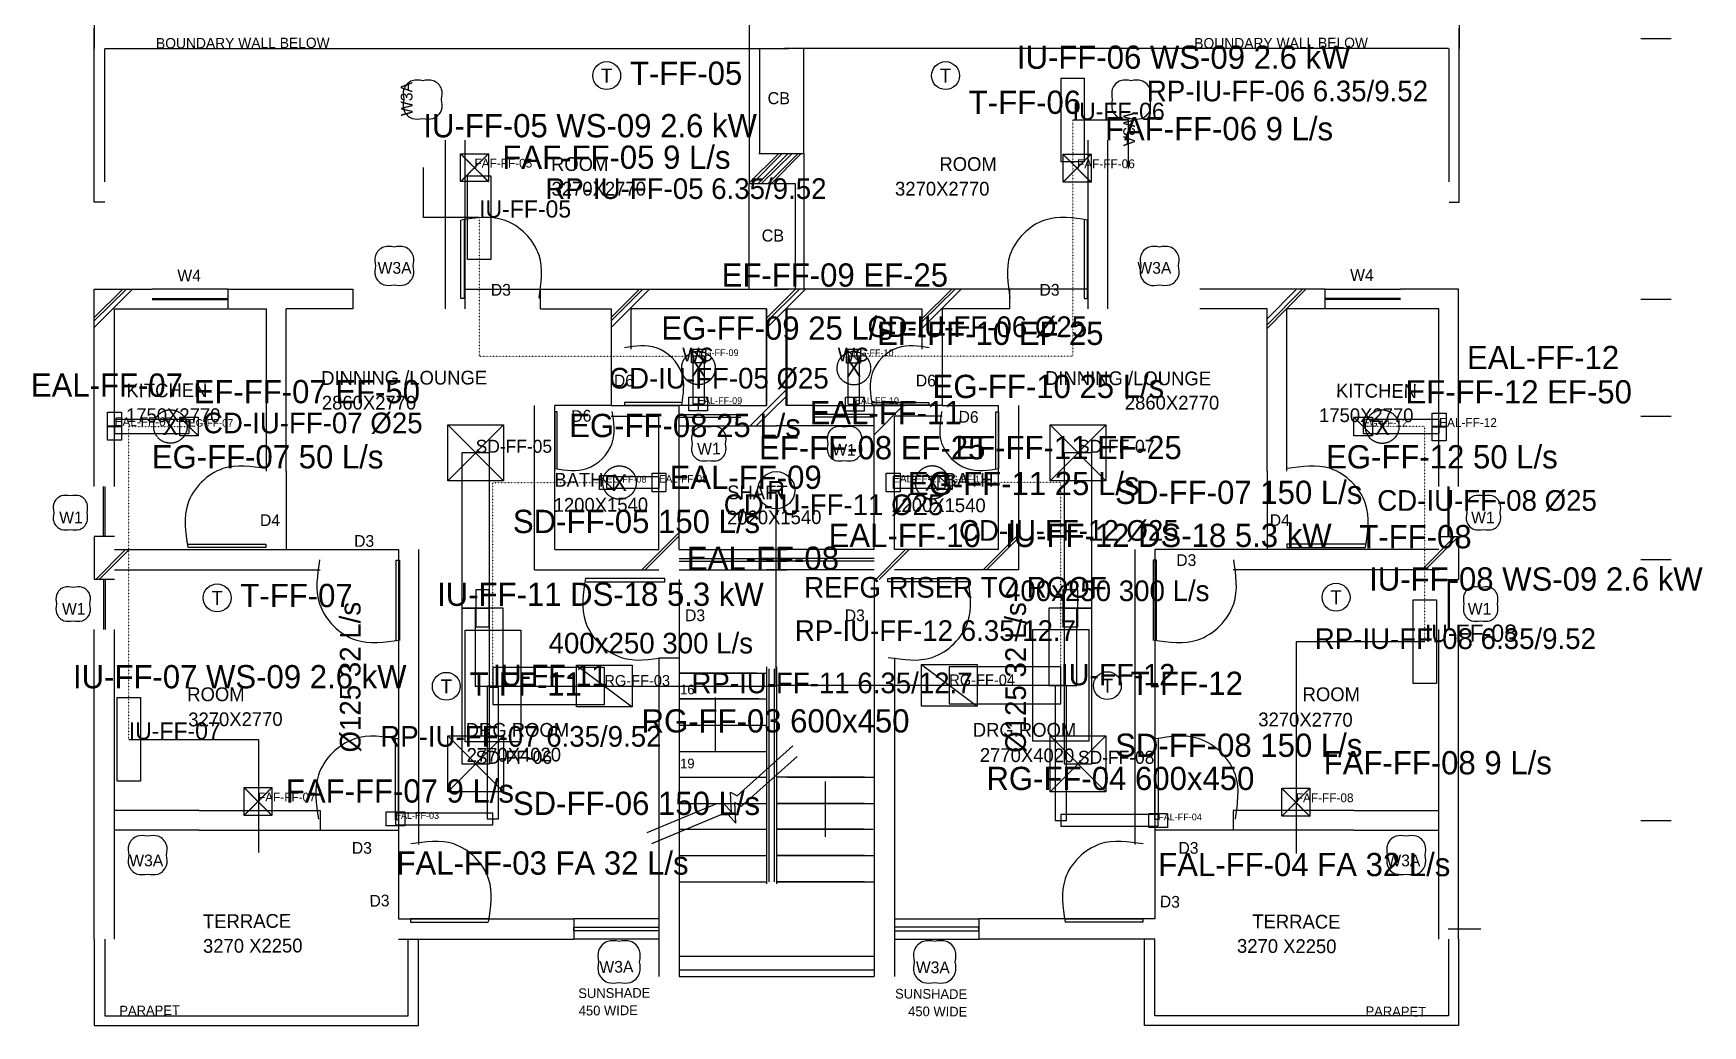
# Model space of a CAD drawing. Header units: millimetres. Extents: x 30 to 55791, y -4580 to 38782.
# Drawn here: x 27845 to 45801, y 11661 to 22332 of the extents above; entities that cross this region are included whole.
import ezdxf
from ezdxf.enums import TextEntityAlignment as Align

# ---------------------------------------------------------------- set-up
doc = ezdxf.new("R2010")
doc.units = ezdxf.units.MM
doc.linetypes.add('DASHED', pattern=[1.524, 1.27, -0.254])
doc.linetypes.add('DOT', pattern=[0.508, 0, -0.508])
for name, color, linetype in [('A-ARCH-REF', 8, 'CONTINUOUS'), ('M-ANNO', 7, 'CONTINUOUS'), ('M-CTRL', 200, 'CONTINUOUS'), ('M-DUCT-EXHS', 6, 'DASHED'), ('M-DUCT-FRSH', 4, 'DASHED'), ('M-DUCT-RETN', 3, 'CONTINUOUS'), ('M-DUCT-SUPP', 5, 'CONTINUOUS'), ('M-EQPM', 1, 'CONTINUOUS'), ('M-PIPE-COND', 140, 'DOT'), ('M-PIPE-REFG', 30, 'CONTINUOUS')]:
    doc.layers.add(name, color=color, linetype=linetype)

msp = doc.modelspace()

# ---------------------------------------------------------------- linework, layer by layer
at = {"layer": 'A-ARCH-REF'}
for p, q in [((28500, 24041), (28500, 22170)), ((43181, 24041), (43181, 22170)), ((35543, 23518), (35543, 22170)), ((28500, 20517), (28500, 22388)), ((43181, 20517), (43181, 22388)), ((45135, 22276), (45464, 22276)), ((28612, 20734), (28612, 22164)), ((32278, 22164), (28612, 22164)), ((32278, 22170), (35967, 22170)), ((32278, 22170), (35543, 22170)), ((35543, 22170), (35543, 20717)), ((35649, 22170), (35967, 22170)), ((35649, 22170), (35967, 22170)), ((35649, 22170), (35967, 22170)), ((35655, 22170), (35655, 21040)), ((39403, 22170), (35926, 22170)), ((36132, 21040), (36132, 22170)), ((39403, 22170), (36273, 22170)), ((39403, 22170), (36273, 22170)), ((39403, 22170), (36273, 22170)), ((43069, 22170), (39403, 22170)), ((43075, 20734), (43075, 22170)), ((32278, 19369), (32278, 21182)), ((32489, 19369), (32489, 21182)), ((35861, 21035), (35543, 20723)), ((35896, 21035), (35579, 20717)), ((35961, 21035), (35643, 20717)), ((35649, 21040), (36132, 21040)), ((36002, 21035), (35679, 20717)), ((36067, 21035), (35749, 20717)), ((36102, 21035), (35785, 20717)), ((36132, 21040), (36132, 19581)), ((39192, 19369), (39192, 21182)), ((39403, 19369), (39403, 21182)), ((35543, 20717), (36038, 20717)), ((35543, 19581), (35543, 20717)), ((36038, 20717), (36038, 19581)), ((28612, 20517), (28500, 20517)), ((43075, 20517), (43181, 20517)), ((32442, 19481), (32442, 20323)), ((32478, 20323), (32478, 19481)), ((39150, 20323), (39150, 19481)), ((39186, 19481), (39186, 20323)), ((28500, 19240), (28847, 19581)), ((28500, 19275), (28806, 19581)), ((28500, 19169), (28912, 19581)), ((28500, 17457), (28500, 19581)), ((28500, 19581), (28718, 19581)), ((28718, 19581), (29124, 19581)), ((29941, 19581), (29124, 19581)), ((29941, 19581), (30565, 19581)), ((29941, 19369), (29941, 19581)), ((30565, 19581), (31283, 19581)), ((31283, 19581), (31283, 19369)), ((32489, 19581), (33301, 19581)), ((33301, 19369), (33301, 19581)), ((33301, 19581), (35967, 19581)), ((34060, 19240), (34402, 19581)), ((34060, 19275), (34366, 19581)), ((34060, 19169), (34472, 19581)), ((35732, 19228), (36085, 19581)), ((35732, 19269), (36044, 19581)), ((35732, 19163), (36149, 19581)), ((38350, 19581), (35820, 19581)), ((37403, 19228), (37762, 19581)), ((37403, 19263), (37726, 19581)), ((37403, 19157), (37826, 19581)), ((38350, 19369), (38350, 19581)), ((39192, 19581), (38350, 19581)), ((41740, 19581), (40392, 19581)), ((41116, 19263), (41434, 19581)), ((41116, 19157), (41534, 19581)), ((41116, 19199), (41498, 19581)), ((41740, 19369), (41740, 19581)), ((41740, 19581), (42552, 19581)), ((42963, 19581), (42552, 19581)), ((43175, 19581), (42963, 19581)), ((43175, 17457), (43175, 19581)), ((29124, 19481), (29941, 19481)), ((29124, 19469), (29941, 19469)), ((32478, 19481), (32442, 19481)), ((39150, 19481), (39186, 19481)), ((42552, 19481), (41740, 19481)), ((42552, 19469), (41740, 19469)), ((45135, 19475), (45464, 19475)), ((28718, 17457), (28718, 19369)), ((28718, 19369), (29124, 19369)), ((29124, 19369), (29941, 19369)), ((29947, 19369), (30353, 19369)), ((30353, 17622), (30353, 19369)), ((30565, 17622), (30565, 19369)), ((31283, 19369), (30565, 19369)), ((33301, 19369), (34060, 19369)), ((34060, 19369), (34060, 18934)), ((35732, 19369), (34272, 19369)), ((34272, 19369), (34272, 18934)), ((35732, 18328), (35732, 19369)), ((35732, 18328), (35732, 19369)), ((35732, 18328), (35732, 19369)), ((35732, 19369), (35732, 18328)), ((35732, 19369), (35732, 18328)), ((35732, 19369), (35732, 18328)), ((35732, 18328), (35732, 19369)), ((35732, 18328), (35732, 19369)), ((35732, 18328), (35732, 19369)), ((35732, 19369), (35732, 18328)), ((35943, 18328), (35943, 19369)), ((35943, 18328), (35943, 19369)), ((35943, 19369), (37403, 19369)), ((35943, 18328), (35943, 19369)), ((35943, 19369), (35943, 18328)), ((35943, 19369), (35943, 18328)), ((35943, 19369), (35943, 18328)), ((35949, 18328), (35949, 19369)), ((35949, 18328), (35949, 19369)), ((35949, 18328), (35949, 19369)), ((35949, 19369), (35949, 18328)), ((37403, 19369), (37403, 18934)), ((38350, 19369), (37621, 19369)), ((37621, 19369), (37621, 18934)), ((41116, 19369), (40392, 19369)), ((41116, 17622), (41116, 19369)), ((41328, 17622), (41328, 19369)), ((41734, 19369), (41328, 19369)), ((42552, 19369), (41740, 19369)), ((42963, 19369), (42552, 19369)), ((42963, 17457), (42963, 19369)), ((34060, 18934), (34060, 18328)), ((37621, 18934), (37621, 18328)), ((35555, 18110), (35949, 18504)), ((33237, 16562), (33237, 18328)), ((33454, 16780), (33454, 18328)), ((34060, 18328), (33454, 18328)), ((34060, 18328), (34790, 18328)), ((34814, 18363), (34202, 18363)), ((34202, 18363), (34202, 18334)), ((34202, 18334), (34814, 18334)), ((34790, 18328), (34455, 18328)), ((34790, 16780), (34790, 18328)), ((35455, 18328), (34790, 18328)), ((35449, 18328), (35732, 18328)), ((35455, 18328), (35732, 18328)), ((35455, 18328), (35732, 18328)), ((35620, 18110), (35949, 18434)), ((36226, 18328), (35943, 18328)), ((36226, 18328), (35943, 18328)), ((36226, 18328), (35949, 18328)), ((36226, 18328), (36891, 18328)), ((36861, 18363), (37479, 18363)), ((37479, 18334), (36861, 18334)), ((36891, 18016), (37203, 18328)), ((36891, 16780), (36891, 18328)), ((37621, 18328), (36891, 18328)), ((36891, 18328), (37220, 18328)), ((37479, 18363), (37479, 18334)), ((37621, 18328), (38227, 18328)), ((38227, 16780), (38227, 18328)), ((38444, 16562), (38444, 18328)), ((33478, 18263), (33454, 18263)), ((33454, 18263), (33454, 17651)), ((33478, 17651), (33478, 18263)), ((34060, 18216), (34572, 18216)), ((34572, 16780), (34572, 18216)), ((34790, 18234), (35455, 18234)), ((34790, 18204), (35455, 18204)), ((36891, 18234), (36226, 18234)), ((36891, 18204), (36226, 18204)), ((37109, 16780), (37109, 18216)), ((37621, 18216), (37109, 18216)), ((38197, 17651), (38197, 18263)), ((38197, 18263), (38227, 18263)), ((38227, 18263), (38227, 17651)), ((45135, 18216), (45464, 18216)), ((34790, 18110), (35455, 18110)), ((35449, 18110), (35838, 18110)), ((35455, 18110), (35838, 18110)), ((36226, 18110), (35838, 18110)), ((36226, 18110), (35843, 18110)), ((36891, 18110), (36226, 18110)), ((30565, 17622), (30565, 16780)), ((41116, 17622), (41116, 16780)), ((28600, 16921), (28600, 17457)), ((28617, 16921), (28617, 17457)), ((43064, 16921), (43064, 17457)), ((43075, 16921), (43075, 17457)), ((28718, 16921), (28500, 16921)), ((28500, 16921), (28500, 16457)), ((34390, 16562), (34790, 16963)), ((34425, 16562), (34790, 16927)), ((38062, 16562), (38444, 16945)), ((38097, 16562), (38444, 16910)), ((42781, 16562), (43134, 16921)), ((42816, 16562), (43175, 16921)), ((42963, 16921), (43175, 16921)), ((43175, 16921), (43175, 16457)), ((28517, 16457), (28835, 16780)), ((28553, 16457), (28876, 16780)), ((28718, 16780), (30930, 16780)), ((29506, 16839), (30347, 16839)), ((30347, 16804), (29506, 16804)), ((30347, 16839), (30347, 16804)), ((30930, 16780), (31771, 16780)), ((31771, 16780), (31771, 13609)), ((31989, 16780), (31989, 13609)), ((33454, 16780), (34572, 16780)), ((34790, 16780), (35949, 16780)), ((36891, 16780), (35732, 16780)), ((36908, 16457), (37226, 16780)), ((36944, 16457), (37267, 16780)), ((38227, 16780), (37109, 16780)), ((39692, 16780), (39692, 13609)), ((39910, 16780), (39910, 13609)), ((40751, 16780), (39910, 16780)), ((42963, 16780), (40751, 16780)), ((42175, 16839), (41328, 16839)), ((41328, 16839), (41328, 16804)), ((41328, 16804), (42175, 16804)), ((28718, 16562), (30930, 16562)), ((31748, 15803), (31748, 16668)), ((31748, 16668), (31783, 16668)), ((31783, 16668), (31783, 15803)), ((33237, 16562), (34572, 16562)), ((34790, 16686), (35949, 16686)), ((34790, 16657), (35949, 16657)), ((34790, 16562), (35949, 16562)), ((36891, 16686), (35732, 16686)), ((36891, 16657), (35732, 16657)), ((36891, 16562), (35732, 16562)), ((38444, 16562), (37109, 16562)), ((39927, 16668), (39892, 16668)), ((39892, 16668), (39892, 15803)), ((39927, 15803), (39927, 16668)), ((42963, 16562), (40751, 16562)), ((45135, 16674), (45464, 16674)), ((28718, 16457), (28500, 16457)), ((28600, 16457), (28600, 15921)), ((28617, 16457), (28617, 15921)), ((34637, 16468), (33784, 16468)), ((33790, 16433), (34637, 16433)), ((34637, 16433), (34637, 16468)), ((34790, 16457), (34790, 15615)), ((36891, 16457), (36891, 15615)), ((37038, 16433), (37038, 16468)), ((37038, 16468), (37891, 16468)), ((37891, 16433), (37038, 16433)), ((42963, 16457), (43175, 16457)), ((43064, 16457), (43064, 15921)), ((43075, 16457), (43075, 15921)), ((28500, 12591), (28500, 15921)), ((28718, 13867), (28718, 15921)), ((42963, 13867), (42963, 15921)), ((43175, 12591), (43175, 15921)), ((34572, 15615), (34790, 15615)), ((34572, 15615), (34572, 12190)), ((34790, 15615), (34790, 12190)), ((34790, 15450), (35732, 15450)), ((35626, 15450), (34790, 15450)), ((35732, 15521), (35732, 13185)), ((35755, 15497), (35755, 13208)), ((35814, 15497), (35814, 13208)), ((35838, 15521), (35838, 13185)), ((36891, 15615), (36891, 12190)), ((37109, 15615), (37109, 12190)), ((37109, 15521), (37109, 12190)), ((34790, 15174), (35732, 15174)), ((35649, 15174), (34790, 15174)), ((35184, 14838), (35184, 15191)), ((31736, 14744), (31736, 13879)), ((31771, 13879), (31771, 14744)), ((34790, 14891), (35732, 14891)), ((35184, 14603), (35184, 14838)), ((39910, 13879), (39910, 14744)), ((39945, 14744), (39945, 13879)), ((34790, 14609), (35732, 14609)), ((35414, 14132), (36014, 14668)), ((35461, 14020), (36061, 14556)), ((34790, 14332), (35732, 14332)), ((36785, 14332), (35838, 14332)), ((35949, 14332), (36891, 14332)), ((36367, 13926), (36367, 14285)), ((34449, 13738), (35196, 14050)), ((34790, 14050), (35732, 14050)), ((35196, 14050), (35273, 14050)), ((35273, 14050), (35355, 13956)), ((35355, 13956), (35343, 14173)), ((35343, 14173), (35414, 14132)), ((35402, 13838), (35390, 14062)), ((35390, 14062), (35461, 14020)), ((35838, 14050), (36891, 14050)), ((36785, 14050), (35838, 14050)), ((28718, 12591), (28718, 13973)), ((29630, 13973), (28718, 13973)), ((29630, 13973), (30930, 13973)), ((30930, 13973), (30930, 13761)), ((31736, 13879), (31771, 13879)), ((34496, 13620), (35243, 13932)), ((35243, 13932), (35320, 13932)), ((35320, 13932), (35402, 13838)), ((36367, 13691), (36367, 13926)), ((39945, 13879), (39910, 13879)), ((42051, 13973), (40751, 13973)), ((40751, 13973), (40751, 13761)), ((42051, 13973), (42963, 13973)), ((42963, 12591), (42963, 13973)), ((45135, 13867), (45464, 13867)), ((29630, 13761), (28718, 13761)), ((29630, 13761), (30930, 13761)), ((30930, 13761), (31771, 13761)), ((31771, 13761), (31771, 12808)), ((34790, 13773), (35732, 13773)), ((36773, 13773), (35838, 13773)), ((35838, 13773), (36879, 13773)), ((39910, 13761), (39910, 12808)), ((40751, 13761), (39910, 13761)), ((42051, 13761), (40751, 13761)), ((42051, 13761), (42963, 13761)), ((34790, 13491), (35732, 13491)), ((36785, 13491), (35838, 13491)), ((35838, 13491), (36891, 13491)), ((34790, 13208), (35732, 13208)), ((36785, 13208), (35838, 13208)), ((35838, 13208), (36891, 13208)), ((31771, 12808), (33660, 12808)), ((32737, 12808), (31901, 12808)), ((31901, 12808), (31901, 12773)), ((31901, 12773), (32737, 12773)), ((34572, 12808), (33660, 12808)), ((33660, 12808), (33660, 12591)), ((37109, 12808), (38015, 12808)), ((39910, 12808), (38015, 12808)), ((38015, 12808), (38015, 12591)), ((38939, 12808), (39780, 12808)), ((39780, 12773), (38939, 12773)), ((39780, 12808), (39780, 12773)), ((28500, 12591), (28500, 11661)), ((28612, 12591), (28612, 11767)), ((31771, 12591), (33660, 12591)), ((31877, 11767), (31877, 12591)), ((31989, 11661), (31989, 12591)), ((33660, 12679), (33660, 12720)), ((33660, 12720), (34572, 12720)), ((34572, 12679), (33660, 12679)), ((34572, 12591), (33660, 12591)), ((38015, 12720), (37103, 12720)), ((37103, 12679), (38015, 12679)), ((37109, 12591), (38015, 12591)), ((38015, 12679), (38015, 12720)), ((39910, 12591), (38015, 12591)), ((39798, 11661), (39798, 12591)), ((39910, 11767), (39910, 12591)), ((43064, 12702), (43417, 12702)), ((43069, 12591), (43069, 11767)), ((43175, 12591), (43175, 11661)), ((34790, 12408), (36891, 12408)), ((34790, 12261), (36891, 12261)), ((34790, 12190), (36891, 12190)), ((28612, 11767), (31877, 11767)), ((43069, 11767), (39910, 11767)), ((28500, 11661), (31989, 11661)), ((43175, 11661), (39798, 11661))]:
    msp.add_line(p, q, dxfattribs=at)
for points in [[(32033, 21823), (31921, 21823), (31830, 21732), (31830, 21620)], [(32236, 21620), (32236, 21732), (32145, 21823), (32033, 21823)], [(39654, 21823), (39541, 21823), (39451, 21732), (39451, 21620)], [(39857, 21620), (39857, 21732), (39766, 21823), (39654, 21823)], [(31830, 21620), (31830, 21508), (31921, 21417), (32033, 21417)], [(32033, 21417), (32145, 21417), (32236, 21508), (32236, 21620)], [(39451, 21620), (39451, 21508), (39541, 21417), (39654, 21417)], [(39654, 21417), (39766, 21417), (39857, 21508), (39857, 21620)], [(33284, 19484), (33284, 19947), (32908, 20323), (32445, 20323)], [(39189, 20323), (38726, 20323), (38350, 19947), (38350, 19484)], [(31727, 20034), (31615, 20034), (31524, 19943), (31524, 19831)], [(31930, 19831), (31930, 19943), (31839, 20034), (31727, 20034)], [(39960, 20034), (39847, 20034), (39757, 19943), (39757, 19831)], [(40163, 19831), (40163, 19943), (40072, 20034), (39960, 20034)], [(31524, 19831), (31524, 19719), (31615, 19628), (31727, 19628)], [(31727, 19628), (31839, 19628), (31930, 19719), (31930, 19831)], [(39757, 19831), (39757, 19719), (39847, 19628), (39960, 19628)], [(39960, 19628), (40072, 19628), (40163, 19719), (40163, 19831)], [(34820, 18337), (34820, 18676), (34544, 18951), (34205, 18951)], [(37482, 18951), (37143, 18951), (36867, 18676), (36867, 18337)], [(33457, 17651), (33797, 17651), (34072, 17926), (34072, 18266)], [(37615, 18266), (37615, 17926), (37890, 17651), (38230, 17651)], [(35111, 18098), (35012, 18098), (34931, 18018), (34931, 17919)], [(35290, 17919), (35290, 18018), (35210, 18098), (35111, 18098)], [(36570, 18098), (36471, 18098), (36391, 18018), (36391, 17919)], [(36750, 17919), (36750, 18018), (36669, 18098), (36570, 18098)], [(34931, 17919), (34931, 17820), (35012, 17739), (35111, 17739)], [(35111, 17739), (35210, 17739), (35290, 17820), (35290, 17919)], [(36391, 17919), (36391, 17820), (36471, 17739), (36570, 17739)], [(36570, 17739), (36669, 17739), (36750, 17820), (36750, 17919)], [(30350, 17651), (29884, 17651), (29506, 17273), (29506, 16807)], [(42175, 16807), (42175, 17273), (41797, 17651), (41331, 17651)], [(28244, 17357), (28145, 17357), (28064, 17276), (28064, 17177)], [(28423, 17177), (28423, 17276), (28343, 17357), (28244, 17357)], [(43443, 17357), (43344, 17357), (43264, 17276), (43264, 17177)], [(43623, 17177), (43623, 17276), (43542, 17357), (43443, 17357)], [(28064, 17177), (28064, 17078), (28145, 16998), (28244, 16998)], [(28244, 16998), (28343, 16998), (28423, 17078), (28423, 17177)], [(43264, 17177), (43264, 17078), (43344, 16998), (43443, 16998)], [(43443, 16998), (43542, 16998), (43623, 17078), (43623, 17177)], [(30924, 16671), (30924, 16195), (31310, 15809), (31786, 15809)], [(39895, 15809), (40371, 15809), (40757, 16195), (40757, 16671)], [(28273, 16374), (28174, 16374), (28094, 16294), (28094, 16195)], [(28453, 16195), (28453, 16294), (28372, 16374), (28273, 16374)], [(33784, 16471), (33784, 16002), (34167, 15621), (34640, 15621)], [(37041, 15621), (37514, 15621), (37897, 16002), (37897, 16471)], [(43414, 16374), (43315, 16374), (43234, 16294), (43234, 16195)], [(43593, 16195), (43593, 16294), (43513, 16374), (43414, 16374)], [(28094, 16195), (28094, 16096), (28174, 16015), (28273, 16015)], [(28273, 16015), (28372, 16015), (28453, 16096), (28453, 16195)], [(43234, 16195), (43234, 16096), (43315, 16015), (43414, 16015)], [(43414, 16015), (43513, 16015), (43593, 16096), (43593, 16195)], [(31774, 14744), (31298, 14744), (30912, 14358), (30912, 13882)], [(40775, 13882), (40775, 14358), (40389, 14744), (39912, 14744)], [(29074, 13697), (28961, 13697), (28871, 13606), (28871, 13494)], [(29277, 13494), (29277, 13606), (29186, 13697), (29074, 13697)], [(32742, 12776), (32742, 13239), (32367, 13614), (31904, 13614)], [(39783, 13614), (39320, 13614), (38944, 13239), (38944, 12776)], [(42613, 13697), (42501, 13697), (42410, 13606), (42410, 13494)], [(42816, 13494), (42816, 13606), (42725, 13697), (42613, 13697)], [(28871, 13494), (28871, 13382), (28961, 13291), (29074, 13291)], [(29074, 13291), (29186, 13291), (29277, 13382), (29277, 13494)], [(42410, 13494), (42410, 13382), (42501, 13291), (42613, 13291)], [(42613, 13291), (42725, 13291), (42816, 13382), (42816, 13494)], [(34146, 12567), (34024, 12567), (33925, 12468), (33925, 12346)], [(34366, 12346), (34366, 12468), (34268, 12567), (34146, 12567)], [(37541, 12567), (37419, 12567), (37320, 12468), (37320, 12346)], [(37762, 12346), (37762, 12468), (37663, 12567), (37541, 12567)], [(33925, 12346), (33925, 12224), (34024, 12126), (34146, 12126)], [(34146, 12126), (34268, 12126), (34366, 12224), (34366, 12346)], [(37320, 12346), (37320, 12224), (37419, 12126), (37541, 12126)], [(37541, 12126), (37663, 12126), (37762, 12224), (37762, 12346)]]:
    msp.add_spline(points, degree=3, dxfattribs=at)
at = {"layer": 'M-CTRL'}
for centre in [(34012, 21878), (37657, 21878), (29822, 16261), (41858, 16268), (32287, 15310), (39398, 15317)]:
    msp.add_circle(centre, 150, dxfattribs=at)
at = {"layer": 'M-DUCT-EXHS'}
for p, q in [((34925, 18937), (35075, 18787)), ((36592, 18935), (36742, 18785)), ((29419, 18203), (29619, 18003)), ((42051, 18203), (42251, 18003)), ((33934, 17576), (34084, 17426)), ((37577, 17578), (37727, 17428))]:
    msp.add_line(p, q, dxfattribs=at)
for points in [[(34925, 18937), (35075, 18937), (35075, 18787), (34925, 18787)], [(36592, 18935), (36742, 18935), (36742, 18785), (36592, 18785)], [(34895, 18421), (35095, 18421), (35095, 18271), (34895, 18271)], [(36582, 18420), (36782, 18420), (36782, 18270), (36582, 18270)], [(28643, 18258), (28793, 18258), (28793, 17958), (28643, 17958)], [(29419, 18203), (29619, 18203), (29619, 18003), (29419, 18003)], [(42051, 18203), (42251, 18203), (42251, 18003), (42051, 18003)], [(42892, 18249), (43042, 18249), (43042, 17949), (42892, 17949)], [(34500, 17601), (34650, 17601), (34650, 17401), (34500, 17401)], [(37020, 17603), (37170, 17603), (37170, 17403), (37020, 17403)], [(33934, 17576), (34084, 17576), (34084, 17426), (33934, 17426)], [(37577, 17578), (37727, 17578), (37727, 17428), (37577, 17428)]]:
    msp.add_lwpolyline(points, close=True, dxfattribs=at)
at = {"layer": 'M-DUCT-EXHS', "linetype": 'DASHED'}
for points in [[(34938, 18862), (34938, 18346), (35063, 18346), (35063, 18862)], [(36605, 18860), (36605, 18345), (36730, 18345), (36730, 18860)], [(35000, 18408), (34995, 18408), (34995, 18283), (35000, 18283)], [(36667, 18282), (36682, 18282), (36682, 18407), (36667, 18407)], [(29519, 18178), (28718, 18178), (28718, 18028), (29519, 18028)], [(42151, 18028), (42967, 18028), (42967, 18178), (42151, 18178)], [(28793, 18103), (28793, 18108), (28643, 18108), (28643, 18103)], [(42892, 18103), (42892, 18099), (43042, 18099), (43042, 18103)], [(34009, 17439), (34575, 17439), (34575, 17564), (34009, 17564)], [(37652, 17565), (37095, 17565), (37095, 17440), (37652, 17440)]]:
    msp.add_lwpolyline(points, close=True, dxfattribs=at)
at = {"layer": 'M-DUCT-EXHS'}
for centre in [(34999, 18733), (36671, 18731), (29319, 18104), (42355, 18102), (34150, 17501), (37513, 17503)]:
    msp.add_circle(centre, 180, dxfattribs=at)
at = {"layer": 'M-DUCT-FRSH'}
for p, q in [((32440, 21038), (32740, 20738)), ((32740, 21038), (32440, 20738)), ((38922, 21032), (39222, 20732)), ((39222, 21032), (38922, 20732)), ((30111, 14221), (30411, 13921)), ((30411, 14221), (30111, 13921)), ((41275, 14213), (41575, 13913)), ((41575, 14213), (41275, 13913))]:
    msp.add_line(p, q, dxfattribs=at)
for points in [[(32440, 21038), (32740, 21038), (32740, 20738), (32440, 20738)], [(38922, 21032), (39222, 21032), (39222, 20732), (38922, 20732)], [(30111, 14221), (30411, 14221), (30411, 13921), (30111, 13921)], [(41275, 14213), (41575, 14213), (41575, 13913), (41275, 13913)], [(31640, 13959), (31840, 13959), (31840, 13809), (31640, 13809)], [(39845, 13943), (40045, 13943), (40045, 13793), (39845, 13793)]]:
    msp.add_lwpolyline(points, close=True, dxfattribs=at)
at = {"layer": 'M-DUCT-FRSH', "linetype": 'DASHED'}
for points in [[(32850, 13884), (32850, 15313), (32725, 15313), (32725, 13884)], [(38960, 13868), (38960, 15320), (38835, 15320), (38835, 13868)], [(31740, 13821), (32788, 13821), (32788, 13946), (31740, 13946)], [(39945, 13931), (38897, 13931), (38897, 13806), (39945, 13806)]]:
    msp.add_lwpolyline(points, close=True, dxfattribs=at)
at = {"layer": 'M-DUCT-RETN'}
for p, q in [((33687, 15538), (34287, 15088)), ((37397, 15545), (37997, 15095))]:
    msp.add_line(p, q, dxfattribs=at)
at = {"layer": 'M-DUCT-RETN', "linetype": 'CONTINUOUS'}
for points in [[(33987, 15513), (32788, 15513), (32788, 15113), (33987, 15113)], [(37697, 15120), (38897, 15120), (38897, 15520), (37697, 15520)]]:
    msp.add_lwpolyline(points, close=True, dxfattribs=at)
at = {"layer": 'M-DUCT-RETN'}
for points in [[(33687, 15538), (34287, 15538), (34287, 15088), (33687, 15088)], [(37397, 15545), (37997, 15545), (37997, 15095), (37397, 15095)]]:
    msp.add_lwpolyline(points, close=True, dxfattribs=at)
at = {"layer": 'M-DUCT-SUPP'}
for p, q in [((32303, 18121), (32903, 17521)), ((32903, 18121), (32303, 17521)), ((38782, 18121), (39382, 17521)), ((39382, 18121), (38782, 17521)), ((32303, 14776), (32903, 14176)), ((32903, 14776), (32303, 14176)), ((38782, 14776), (39382, 14176)), ((39382, 14776), (38782, 14176))]:
    msp.add_line(p, q, dxfattribs=at)
for points in [[(32303, 18121), (32903, 18121), (32903, 17521), (32303, 17521)], [(38782, 18121), (39382, 18121), (39382, 17521), (38782, 17521)], [(32303, 14776), (32903, 14776), (32903, 14176), (32303, 14176)], [(38782, 14776), (39382, 14776), (39382, 14176), (38782, 14176)]]:
    msp.add_lwpolyline(points, close=True, dxfattribs=at)
at = {"layer": 'M-DUCT-SUPP', "linetype": 'CONTINUOUS'}
for points in [[(32753, 16149), (32753, 17821), (32453, 17821), (32453, 16149)], [(39232, 16149), (39232, 17821), (38932, 17821), (38932, 16149)], [(32748, 16349), (32603, 16349), (32603, 15949), (32748, 15949)], [(38920, 15949), (39082, 15949), (39082, 16349), (38920, 16349)], [(32453, 16149), (32453, 14476), (32753, 14476), (32753, 16149)], [(32898, 15313), (32898, 16149), (32598, 16149), (32598, 15313)], [(32603, 16149), (32603, 16149), (32603, 16149), (32603, 16149)], [(32603, 16149), (32603, 16149), (32603, 16149), (32603, 16149)], [(39070, 15320), (39070, 16149), (38770, 16149), (38770, 15320)], [(38932, 16149), (38932, 14476), (39232, 14476), (39232, 16149)], [(39082, 16149), (39082, 16149), (39082, 16149), (39082, 16149)], [(39082, 16149), (39082, 16149), (39082, 16149), (39082, 16149)]]:
    msp.add_lwpolyline(points, close=True, dxfattribs=at)
at = {"layer": 'M-EQPM'}
for points in [[(38900, 21851), (39150, 21851), (39150, 20951), (38900, 20951)], [(32515, 20801), (32765, 20801), (32765, 19901), (32515, 19901)], [(42689, 16239), (42939, 16239), (42939, 15339), (42689, 15339)], [(32488, 15913), (33088, 15913), (33088, 14713), (32488, 14713)], [(38597, 15920), (39197, 15920), (39197, 14720), (38597, 14720)], [(28746, 15188), (28996, 15188), (28996, 14288), (28746, 14288)]]:
    msp.add_lwpolyline(points, close=True, dxfattribs=at)
at = {"layer": 'M-PIPE-COND', "linetype": 'DOT'}
for points in [[(39025, 21401), (39025, 18860), (36667, 18860)], [(32640, 20351), (32640, 18862), (35000, 18862)], [(28871, 14738), (28871, 18103), (29519, 18103)], [(42814, 15789), (42814, 18103), (42151, 18103)], [(32788, 15313), (32788, 17501), (34009, 17501)], [(38897, 15320), (38897, 17503), (37652, 17503)]]:
    msp.add_lwpolyline(points, dxfattribs=at)
at = {"layer": 'M-PIPE-REFG', "linetype": 'CONTINUOUS'}
for points in [[(39025, 21401), (39623, 21401), (39623, 20879)], [(32640, 20351), (32040, 20351), (32040, 20888)], [(32788, 15313), (35836, 15313), (35836, 17419)], [(38897, 15320), (35836, 15320), (35836, 17419)], [(42814, 15789), (41429, 15789), (41429, 13513)], [(28871, 14738), (30265, 14738), (30265, 13522)]]:
    msp.add_lwpolyline(points, dxfattribs=at)
at = {"layer": 'M-PIPE-REFG'}
msp.add_circle((35836, 17419), 200, dxfattribs=at)

# ---------------------------------------------------------------- texts
at = {"layer": 'A-ARCH-REF'}
for s, height, rotation, p in [('BOUNDARY WALL BELOW', 111.27, 0.1593, (29164, 22170)), ('BOUNDARY WALL BELOW', 111.27, 0.1593, (40333, 22170)), ('W3A', 126.2, 90.8406, (31926, 21444)), ('W3A', 126.2, -90, (39569, 21482)), ('DINNING /LOUNGE', 148.35, 0.1702, (30941, 18551)), ('DINNING /LOUNGE', 148.35, -0.1702, (38727, 18551)), ('KITCHEN', 148.4, 0.3461, (28846, 18416)), ('KITCHEN', 148.4, -0.3461, (41857, 18416)), ('D6', 126.2, 1.3953, (33633, 18152)), ('D6', 126.2, -1.3953, (37796, 18147)), ('W1', 126.2, 1.1918, (34987, 17799)), ('W1', 126.2, -1.2194, (36437, 17794)), ('1200X1540', 148.4, 0.2911, (33442, 17186)), ('1200X1540', 148.4, -0.2911, (37073, 17186)), ('2020X1540', 148.4, 0.2911, (35307, 17050)), ('3270X2770', 148.4, 0.2911, (29511, 14879)), ('3270X2770', 148.4, -0.2911, (41021, 14880)), ('2770X4020', 148.4, 0.2911, (32506, 14497)), ('2770X4020', 148.4, -0.2911, (38026, 14497)), ('D3', 126.2, 1.3953, (31462, 12939)), ('D3', 126.2, -1.3953, (39961, 12933)), ('TERRACE', 148.4, 0.3186, (29670, 12708)), ('TERRACE', 148.4, -0.3186, (40957, 12708)), ('3270 X2250', 148.4, 0.2744, (29670, 12443)), ('3270 X2250', 148.4, -0.2744, (40792, 12444)), ('W3A', 126.2, 0.8406, (33935, 12227)), ('W3A', 126.2, -0.8297, (37337, 12227)), ('SUNSHADE', 104.3, 0.3902, (33707, 11957)), ('SUNSHADE', 104.3, -0.3902, (37114, 11952)), ('PARAPET', 104.3, 0.4612, (28770, 11769)), ('450 WIDE', 104.3, 0.467, (33712, 11769)), ('450 WIDE', 104.3, -0.467, (37255, 11763)), ('PARAPET', 104.3, -0.467, (42175, 11763))]:
    msp.add_text(s, height=height, rotation=rotation, dxfattribs=at).set_placement(p)
for s, height, p in [('CB', 129.8, (35743, 21570)), ('ROOM', 148.4, (33413, 20852)), ('ROOM', 148.4, (37591, 20852)), ('3270X2770', 148.4, (33419, 20587)), ('3270X2770', 148.4, (37114, 20587)), ('CB', 129.8, (35679, 20093)), ('W4', 126.2, (29394, 19664)), ('W3A', 126.2, (31548, 19747)), ('W3A', 126.2, (39721, 19747)), ('W4', 126.2, (42010, 19670)), ('D3', 126.2, (32766, 19511)), ('D3', 126.2, (38668, 19511)), ('WC', 148.4, (34825, 18804)), ('WC', 148.4, (36497, 18804)), ('D6', 126.2, (34090, 18535)), ('D6', 126.2, (37338, 18535)), ('2860X2770', 148.4, (30948, 18286)), ('2860X2770', 148.4, (39586, 18286)), ('1750X2770', 148.4, (28841, 18151)), ('1750X2770', 148.4, (41675, 18151)), ('BATH', 148.4, (33449, 17456)), ('BATH', 148.4, (37644, 17456)), ('SHAFT', 148.4, (35308, 17321)), ('W1', 126.2, (28123, 17063)), ('D4', 126.2, (30283, 17034)), ('D4', 126.2, (41145, 17034)), ('W1', 126.2, (43311, 17063)), ('D3', 126.2, (31295, 16810)), ('D3', 126.2, (40139, 16604)), ('W1', 126.2, (28153, 16081)), ('W1', 126.2, (43275, 16081)), ('D3', 126.2, (34855, 16010)), ('D3', 126.2, (36573, 16010)), ('ROOM', 148.4, (29500, 15150)), ('16', 104.3, (34802, 15223)), ('ROOM', 148.4, (41498, 15150)), ('DRG.ROOM', 148.4, (32495, 14767)), ('DRG.ROOM', 148.4, (37950, 14767)), ('19', 104.3, (34802, 14428)), ('W3A', 126.2, (28876, 13374)), ('D3', 126.2, (31271, 13509)), ('D3', 126.2, (40163, 13509)), ('W3A', 126.2, (42399, 13374))]:
    msp.add_text(s, height=height, dxfattribs=at).set_placement(p)
at = {"layer": 'M-ANNO'}
for s, height, p in [('IU-FF-06', 185, (39025, 21401)), ('FAF-FF-06 9 L/s', 250.2, (39372, 21182)), ('FAF-FF-05 9 L/s', 250.2, (32890, 20875)), ('FAF-FF-05', 95, (32590, 20888)), ('FAF-FF-06', 95, (39072, 20882)), ('IU-FF-05', 185, (32640, 20351)), ('EF-FF-09 EF-25', 250.2, (35249, 19608)), ('EG-FF-09 25 L/s', 250.2, (34600, 19037)), ('EF-FF-10 EF-25', 250.2, (36921, 18981)), ('EG-FF-09', 72.5, (35000, 18862)), ('EG-FF-10', 72.5, (36667, 18860)), ('EAL-FF-12', 250.2, (43267, 18721)), ('EAL-FF-07', 250.2, (27818, 18424)), ('EF-FF-07 EF-50', 250.2, (29569, 18354)), ('EG-FF-10 25 L/s', 250.2, (37518, 18410)), ('EF-FF-12 EF-50', 250.2, (42605, 18352)), ('EAL-FF-09', 72.5, (34995, 18346)), ('EAL-FF-11', 250.2, (36195, 18128)), ('EAL-FF-10', 72.5, (36682, 18345)), ('EAL-FF-07', 95, (28718, 18108)), ('EG-FF-07', 80, (29519, 18103)), ('EG-FF-08 25 L/s', 250.2, (33609, 17990)), ('EG-FF-12', 80, (42151, 18103)), ('EAL-FF-12', 95, (42967, 18099)), ('SD-FF-05', 140, (32603, 17821)), ('EF-FF-08 EF-25', 250.2, (35651, 17751)), ('EF-FF-11 EF-25', 250.2, (37763, 17753)), ('SD-FF-07', 140, (39082, 17821)), ('EG-FF-07 50 L/s', 250.2, (29119, 17653)), ('EG-FF-12 50 L/s', 250.2, (41751, 17653)), ('EAL-FF-09', 250.2, (34689, 17433)), ('EG-FF-11 25 L/s', 250.2, (37252, 17366)), ('EG-FF-08', 72.5, (34009, 17501)), ('EAL-FF-08', 80, (34575, 17501)), ('EAL-FF-11', 80, (37095, 17503)), ('EG-FF-11', 72.5, (37652, 17503)), ('SD-FF-07 150 L/s', 250.2, (39482, 17271)), ('SD-FF-05 150 L/s', 250.2, (33003, 16958)), ('EAL-FF-10', 250.2, (36400, 16807)), ('EAL-FF-08', 250.2, (34875, 16563)), ('400x250 300 L/s', 222.4, (38297, 16226)), ('400x250 300 L/s', 222.4, (33387, 15663)), ('IU-FF-08', 185, (42814, 15789)), ('IU-FF-11', 230, (32788, 15313)), ('IU-FF-12', 230, (38897, 15320)), ('RG-FF-03', 117.5, (33987, 15313)), ('RG-FF-04', 117.5, (37697, 15320)), ('IU-FF-07', 185, (28871, 14738)), ('RG-FF-03 600x450', 250.2, (34387, 14813)), ('SD-FF-08 150 L/s', 250.2, (39482, 14551)), ('SD-FF-06', 140, (32603, 14476)), ('SD-FF-08', 140, (39082, 14476)), ('FAF-FF-08 9 L/s', 250.2, (41725, 14363)), ('RG-FF-04 600x450', 250.2, (38097, 14194)), ('FAF-FF-07 9 L/s', 250.2, (30561, 14059)), ('SD-FF-06 150 L/s', 250.2, (33003, 13926)), ('FAF-FF-07', 95, (30261, 14071)), ('FAF-FF-08', 95, (41425, 14063)), ('FAL-FF-03', 72.5, (31740, 13884)), ('FAL-FF-04', 72.5, (39945, 13868)), ('FAL-FF-03 FA 32 L/s', 250.2, (31751, 13284)), ('FAL-FF-04 FA 32 L/s', 250.2, (39945, 13268))]:
    msp.add_text(s, height=height, dxfattribs=at).set_placement(p)
for p in [(31364, 14598), (38522, 14594)]:
    msp.add_text('Ø125 32 L/s', height=222.4, rotation=90, dxfattribs=at).set_placement(p)
at = {"layer": 'M-CTRL'}
for p in [(34012, 21878), (37657, 21878), (41858, 16268), (29822, 16261), (32287, 15310), (39398, 15317)]:
    msp.add_text('T', height=150, dxfattribs=at).set_placement(p, align=Align.MIDDLE_CENTER)
for s, p in [('T-FF-05', (34262, 21778)), ('T-FF-06', (37907, 21466)), ('T-FF-08', (42108, 16794)), ('T-FF-07', (30072, 16161)), ('T-FF-11', (32537, 15210)), ('T-FF-12', (39648, 15217))]:
    msp.add_text(s, height=250.2, dxfattribs=at).set_placement(p)
at = {"layer": 'M-DUCT-EXHS'}
for p in [(34999, 18733), (36671, 18731), (29319, 18104), (42355, 18102), (34150, 17501), (37513, 17503)]:
    msp.add_text('X', height=180, dxfattribs=at).set_placement(p, align=Align.MIDDLE_CENTER)
at = {"layer": 'M-EQPM'}
for s, p in [('IU-FF-06 WS-09 2.6 kW', (38425, 21951)), ('IU-FF-05 WS-09 2.6 kW', (32040, 21214)), ('IU-FF-12 DS-18 5.3 kW', (38297, 16808)), ('IU-FF-08 WS-09 2.6 kW', (42214, 16339)), ('IU-FF-11 DS-18 5.3 kW', (32188, 16175)), ('IU-FF-07 WS-09 2.6 kW', (28271, 15288))]:
    msp.add_text(s, height=250.2, dxfattribs=at).set_placement(p)
at = {"layer": 'M-PIPE-COND'}
for s, p in [('CD-IU-FF-06 Ø25', (36817, 19066)), ('CD-IU-FF-05 Ø25', (34038, 18512)), ('CD-IU-FF-07 Ø25', (29669, 18031)), ('CD-IU-FF-08 Ø25', (42301, 17197)), ('CD-IU-FF-11 Ø25', (35271, 17151)), ('CD-IU-FF-12 Ø25', (37802, 16875))]:
    msp.add_text(s, height=222.4, dxfattribs=at).set_placement(p)
at = {"layer": 'M-PIPE-REFG'}
for s, p in [('RP-IU-FF-06 6.35/9.52', (39823, 21601)), ('RP-IU-FF-05 6.35/9.52', (33352, 20551)), ('REFG RISER TO ROOF', (36136, 16263)), ('RP-IU-FF-12 6.35/12.7', (36036, 15798)), ('RP-IU-FF-08 6.35/9.52', (41629, 15711)), ('RP-IU-FF-11 6.35/12.7', (34924, 15235)), ('RP-IU-FF-07 6.35/9.52', (31577, 14660))]:
    msp.add_text(s, height=222.4, dxfattribs=at).set_placement(p)
msp.add_text('R', height=200, dxfattribs=at).set_placement((35836, 17419), align=Align.MIDDLE_CENTER)

doc.saveas('drawing.dxf')
